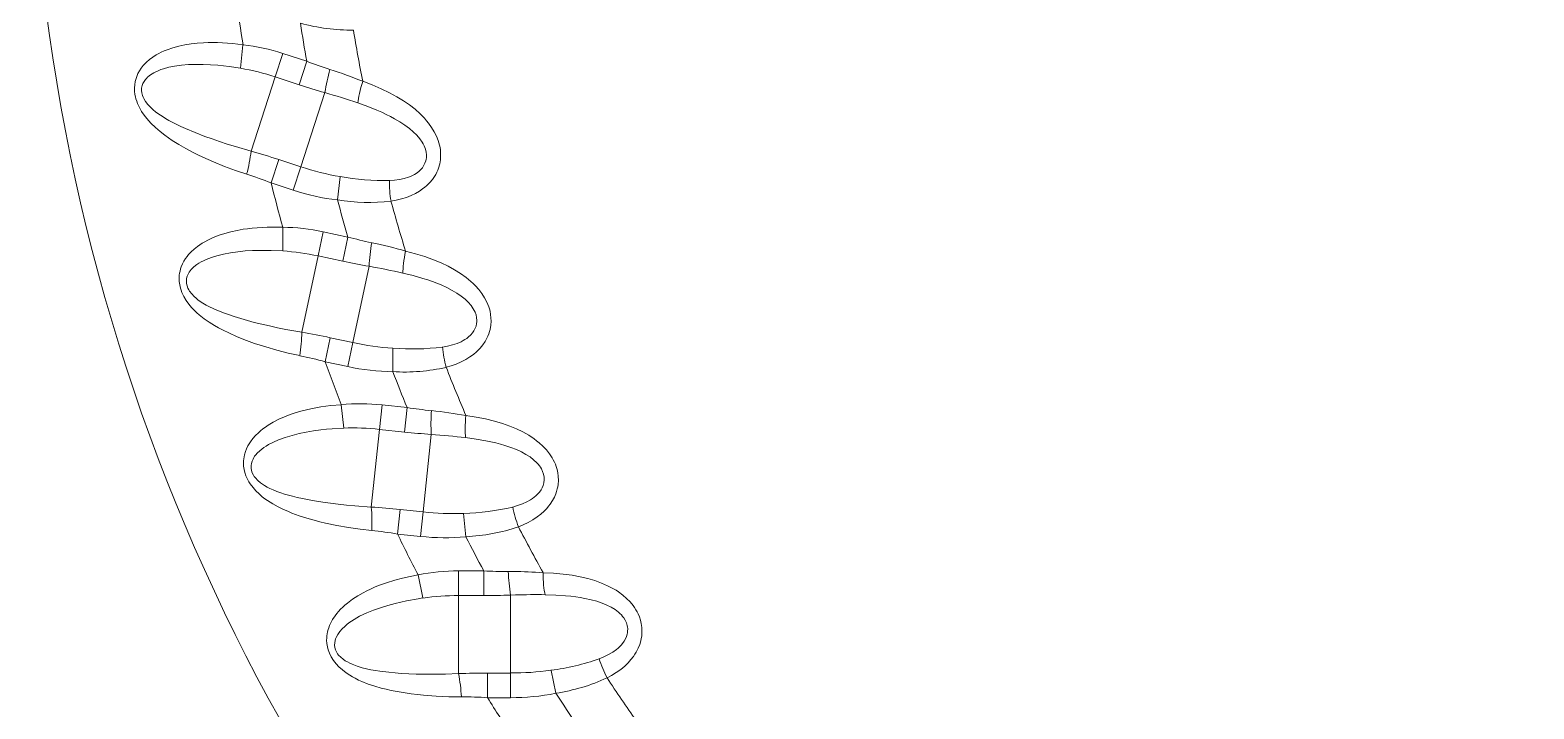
# Model space of a CAD drawing. Extents: x 407 to 920, y -71 to 445.
# Drawn here: x 854.07 to 879.11, y 163.66 to 174.95 of the extents above; entities that cross this region are included whole.
import ezdxf

# ---------------------------------------------------------------- set-up
doc = ezdxf.new("R2010")
doc.units = 0
doc.header["$LTSCALE"] = 7
doc.header["$MEASUREMENT"] = 0
doc.layers.add('8', color=250, linetype='CONTINUOUS', lineweight=15)

msp = doc.modelspace()

# ---------------------------------------------------------------- linework, layer by layer
at = {"layer": '8', "ltscale": 0.009813}
for p, q in [((857.612, 174.708), (857.571, 174.317)), ((858.274, 171.67), (858.274, 171.278)), ((860.527, 165.885), (860.608, 165.501))]:
    msp.add_line(p, q, dxfattribs=at)
at = {"layer": '8', "ltscale": 0.010249}
for p, q in [((858.276, 174.563), (858.149, 174.173)), ((858.674, 174.433), (858.547, 174.043)), ((858.082, 172.408), (858.209, 172.797)), ((858.448, 172.289), (858.574, 172.679)), ((858.949, 171.595), (858.863, 171.194)), ((859.358, 171.508), (859.273, 171.107)), ((858.981, 169.432), (859.066, 169.833)), ((859.357, 169.352), (859.442, 169.753)), ((859.928, 168.714), (859.885, 168.307)), ((860.344, 168.671), (860.301, 168.263)), ((860.186, 166.566), (860.229, 166.974)), ((860.569, 166.526), (860.611, 166.934)), ((861.203, 165.952), (861.203, 165.542)), ((861.621, 165.952), (861.621, 165.542)), ((861.684, 163.842), (861.684, 164.252)), ((862.069, 163.842), (862.069, 164.252))]:
    msp.add_line(p, q, dxfattribs=at)
at = {"layer": '8', "ltscale": 0.010462}
for p, q in [((858.674, 174.433), (858.276, 174.563)), ((858.547, 174.043), (858.149, 174.173)), ((859.358, 171.508), (858.949, 171.595))]:
    msp.add_line(p, q, dxfattribs=at)
at = {"layer": '8', "ltscale": 0.032487}
for p, q in [((857.748, 172.937), (858.149, 174.173)), ((858.593, 169.923), (858.863, 171.194)), ((859.749, 167.014), (859.885, 168.307)), ((861.203, 164.242), (861.203, 165.542))]:
    msp.add_line(p, q, dxfattribs=at)
at = {"layer": '8', "ltscale": 0.032425}
for p, q in [((858.574, 172.679), (858.975, 173.912)), ((859.442, 169.753), (859.712, 171.021)), ((860.611, 166.934), (860.747, 168.224)), ((862.069, 164.252), (862.069, 165.549))]:
    msp.add_line(p, q, dxfattribs=at)
at = {"layer": '8', "ltscale": 0.009608}
for p, q in [((858.209, 172.797), (858.574, 172.679)), ((858.082, 172.408), (858.448, 172.289)), ((859.066, 169.833), (859.442, 169.753)), ((860.186, 166.566), (860.569, 166.526)), ((861.684, 164.252), (862.069, 164.252)), ((861.684, 163.842), (862.069, 163.842))]:
    msp.add_line(p, q, dxfattribs=at)
at = {"layer": '8', "ltscale": 0.009748}
for p, q in [((859.186, 172.126), (859.228, 172.513)), ((860.109, 169.267), (860.11, 169.657)), ((861.325, 166.52), (861.285, 166.908)), ((862.822, 163.915), (862.742, 164.297))]:
    msp.add_line(p, q, dxfattribs=at)
at = {"layer": '8', "ltscale": 0.010461}
for p, q in [((859.273, 171.107), (858.863, 171.194)), ((860.344, 168.671), (859.928, 168.714)), ((860.301, 168.263), (859.885, 168.307)), ((861.621, 165.952), (861.203, 165.952)), ((861.621, 165.542), (861.203, 165.542))]:
    msp.add_line(p, q, dxfattribs=at)
at = {"layer": '8', "ltscale": 0.009607}
for p, q in [((858.981, 169.432), (859.357, 169.352)), ((860.229, 166.974), (860.611, 166.934))]:
    msp.add_line(p, q, dxfattribs=at)
at = {"layer": '8', "ltscale": 0.009814}
msp.add_line((859.249, 168.718), (859.29, 168.328), dxfattribs=at)
at = {"layer": '8', "ltscale": 0.002076}
msp.add_line((862.113, 165.943), (862.03, 165.943), dxfattribs=at)
at = {"layer": '8', "ltscale": 0.00206}
msp.add_line((862.151, 165.552), (862.069, 165.549), dxfattribs=at)
at = {"layer": '8'}
for points in [[(857.674, 172.554), (857.487, 172.617), (857.303, 172.685), (857.123, 172.758), (856.946, 172.836), (856.859, 172.877), (856.772, 172.921), (856.658, 172.981), (856.545, 173.046), (856.435, 173.115), (856.372, 173.157), (856.311, 173.201), (856.231, 173.264), (856.153, 173.331), (856.079, 173.403), (856.043, 173.441), (856.008, 173.482), (855.965, 173.539), (855.924, 173.599), (855.888, 173.663), (855.856, 173.732), (855.842, 173.769), (855.83, 173.807), (855.821, 173.844), (855.813, 173.881), (855.807, 173.936), (855.805, 173.99), (855.809, 174.044), (855.817, 174.096), (855.826, 174.13), (855.836, 174.164), (855.848, 174.196), (855.863, 174.228), (855.888, 174.275), (855.918, 174.32), (855.951, 174.361), (855.977, 174.391), (856.005, 174.418), (856.056, 174.462), (856.11, 174.502), (856.167, 174.538), (856.209, 174.562), (856.252, 174.584), (856.3, 174.605), (856.349, 174.625), (856.446, 174.659), (856.545, 174.686), (856.646, 174.707), (856.748, 174.724), (856.851, 174.736), (856.955, 174.743), (857.03, 174.746), (857.105, 174.747), (857.187, 174.746), (857.27, 174.742), (857.356, 174.737), (857.442, 174.729), (857.612, 174.708)], [(857.748, 172.937), (857.485, 173.013), (857.351, 173.055), (857.22, 173.098), (857.098, 173.14), (856.978, 173.184), (856.814, 173.247), (856.654, 173.314), (856.576, 173.35), (856.499, 173.387), (856.379, 173.45), (856.321, 173.483), (856.264, 173.518), (856.21, 173.555), (856.157, 173.593), (856.119, 173.624), (856.082, 173.657), (856.053, 173.686), (856.026, 173.716), (855.989, 173.763), (855.959, 173.812), (855.947, 173.838), (855.937, 173.864), (855.926, 173.906), (855.921, 173.947), (855.923, 173.988), (855.932, 174.028), (855.945, 174.064), (855.964, 174.098), (855.987, 174.129), (856.004, 174.149), (856.023, 174.168), (856.048, 174.189), (856.074, 174.208), (856.126, 174.24), (856.163, 174.259), (856.201, 174.277), (856.244, 174.294), (856.289, 174.309), (856.378, 174.333), (856.471, 174.352), (856.586, 174.368), (856.704, 174.378), (856.825, 174.382), (856.947, 174.381), (857.07, 174.376), (857.194, 174.366), (857.288, 174.357), (857.382, 174.346), (857.571, 174.317)], [(860.077, 172.106), (860.162, 172.121), (860.25, 172.142), (860.335, 172.169), (860.415, 172.201), (860.487, 172.235), (860.549, 172.272), (860.603, 172.308), (860.639, 172.336), (860.67, 172.363), (860.723, 172.415), (860.766, 172.466), (860.8, 172.515), (860.822, 172.551), (860.84, 172.587), (860.855, 172.622), (860.868, 172.656), (860.888, 172.724), (860.899, 172.791), (860.904, 172.847), (860.904, 172.902), (860.899, 172.957), (860.894, 172.996), (860.886, 173.035), (860.876, 173.074), (860.864, 173.113), (860.834, 173.189), (860.797, 173.262), (860.754, 173.334), (860.703, 173.405), (860.671, 173.444), (860.637, 173.484), (860.562, 173.56), (860.478, 173.635), (860.385, 173.707), (860.284, 173.777), (860.173, 173.844), (860.054, 173.909), (859.915, 173.976), (859.766, 174.04), (859.606, 174.1)], [(860.051, 172.448), (860.135, 172.454), (860.219, 172.466), (860.299, 172.483), (860.368, 172.504), (860.403, 172.518), (860.434, 172.532), (860.467, 172.55), (860.496, 172.567), (860.539, 172.599), (860.573, 172.63), (860.599, 172.661), (860.62, 172.691), (860.632, 172.713), (860.643, 172.735), (860.657, 172.779), (860.663, 172.803), (860.666, 172.828), (860.667, 172.876), (860.662, 172.923), (860.651, 172.969), (860.64, 172.998), (860.628, 173.027), (860.613, 173.057), (860.596, 173.087), (860.556, 173.145), (860.507, 173.202), (860.449, 173.259), (860.384, 173.315), (860.31, 173.37), (860.227, 173.424), (860.135, 173.478), (860.069, 173.513), (859.999, 173.549), (859.923, 173.584), (859.843, 173.619), (859.691, 173.68), (859.525, 173.74)], [(858.56, 169.535), (858.367, 169.578), (858.178, 169.626), (857.991, 169.68), (857.806, 169.739), (857.715, 169.771), (857.625, 169.805), (857.505, 169.853), (857.386, 169.906), (857.269, 169.963), (857.202, 169.998), (857.137, 170.036), (857.05, 170.09), (856.966, 170.148), (856.885, 170.212), (856.845, 170.247), (856.806, 170.284), (856.757, 170.336), (856.71, 170.391), (856.668, 170.451), (856.629, 170.517), (856.611, 170.552), (856.595, 170.588), (856.582, 170.624), (856.571, 170.66), (856.559, 170.713), (856.551, 170.767), (856.549, 170.821), (856.552, 170.874), (856.557, 170.909), (856.564, 170.943), (856.573, 170.977), (856.583, 171.01), (856.604, 171.06), (856.629, 171.107), (856.657, 171.152), (856.681, 171.184), (856.706, 171.215), (856.751, 171.264), (856.801, 171.309), (856.854, 171.351), (856.893, 171.378), (856.933, 171.404), (856.979, 171.431), (857.026, 171.456), (857.118, 171.499), (857.214, 171.537), (857.312, 171.569), (857.412, 171.596), (857.514, 171.618), (857.616, 171.637), (857.69, 171.647), (857.765, 171.656), (857.847, 171.663), (857.929, 171.669), (858.015, 171.672), (858.101, 171.673), (858.274, 171.67)], [(858.593, 169.923), (858.324, 169.971), (858.187, 169.999), (858.051, 170.028), (857.926, 170.057), (857.801, 170.088), (857.632, 170.134), (857.466, 170.184), (857.385, 170.211), (857.304, 170.24), (857.178, 170.29), (857.117, 170.317), (857.057, 170.346), (856.999, 170.377), (856.943, 170.41), (856.901, 170.436), (856.862, 170.465), (856.83, 170.491), (856.799, 170.518), (856.758, 170.561), (856.723, 170.607), (856.708, 170.631), (856.695, 170.656), (856.68, 170.696), (856.671, 170.737), (856.669, 170.778), (856.673, 170.819), (856.683, 170.856), (856.698, 170.891), (856.717, 170.925), (856.733, 170.946), (856.75, 170.967), (856.772, 170.991), (856.796, 171.013), (856.844, 171.05), (856.879, 171.073), (856.915, 171.094), (856.956, 171.115), (856.999, 171.135), (857.085, 171.169), (857.175, 171.197), (857.288, 171.225), (857.405, 171.247), (857.524, 171.264), (857.646, 171.276), (857.769, 171.283), (857.894, 171.287), (857.988, 171.287), (858.083, 171.286), (858.274, 171.278)], [(860.996, 169.34), (861.08, 169.364), (861.164, 169.394), (861.247, 169.43), (861.323, 169.47), (861.39, 169.512), (861.449, 169.554), (861.499, 169.596), (861.531, 169.627), (861.56, 169.658), (861.607, 169.715), (861.644, 169.77), (861.673, 169.823), (861.69, 169.861), (861.705, 169.898), (861.717, 169.934), (861.726, 169.97), (861.738, 170.039), (861.743, 170.107), (861.742, 170.164), (861.736, 170.219), (861.726, 170.272), (861.716, 170.311), (861.704, 170.349), (861.69, 170.387), (861.674, 170.424), (861.636, 170.496), (861.592, 170.566), (861.541, 170.633), (861.484, 170.697), (861.448, 170.733), (861.409, 170.769), (861.327, 170.837), (861.235, 170.902), (861.136, 170.964), (861.027, 171.023), (860.911, 171.079), (860.785, 171.131), (860.64, 171.183), (860.486, 171.231), (860.32, 171.274)], [(860.935, 169.678), (861.018, 169.693), (861.101, 169.713), (861.178, 169.738), (861.244, 169.767), (861.278, 169.784), (861.307, 169.801), (861.338, 169.822), (861.365, 169.843), (861.404, 169.879), (861.435, 169.913), (861.458, 169.947), (861.475, 169.979), (861.485, 170.002), (861.493, 170.025), (861.503, 170.07), (861.506, 170.095), (861.507, 170.12), (861.503, 170.168), (861.493, 170.214), (861.477, 170.258), (861.464, 170.286), (861.448, 170.314), (861.43, 170.342), (861.41, 170.37), (861.364, 170.424), (861.31, 170.476), (861.246, 170.526), (861.176, 170.575), (861.096, 170.621), (861.008, 170.667), (860.911, 170.711), (860.841, 170.739), (860.768, 170.767), (860.689, 170.794), (860.606, 170.821), (860.448, 170.866), (860.276, 170.908)], [(859.757, 166.625), (859.561, 166.647), (859.367, 166.675), (859.175, 166.709), (858.986, 166.749), (858.892, 166.771), (858.798, 166.796), (858.674, 166.831), (858.55, 166.871), (858.428, 166.915), (858.358, 166.944), (858.289, 166.974), (858.197, 167.019), (858.107, 167.068), (858.02, 167.123), (857.977, 167.154), (857.934, 167.186), (857.88, 167.232), (857.828, 167.283), (857.779, 167.338), (857.733, 167.399), (857.712, 167.432), (857.692, 167.467), (857.676, 167.501), (857.661, 167.536), (857.643, 167.588), (857.63, 167.64), (857.623, 167.694), (857.62, 167.747), (857.621, 167.782), (857.624, 167.817), (857.629, 167.851), (857.637, 167.885), (857.652, 167.937), (857.672, 167.986), (857.695, 168.034), (857.715, 168.068), (857.737, 168.101), (857.777, 168.155), (857.822, 168.205), (857.87, 168.252), (857.906, 168.284), (857.943, 168.314), (857.986, 168.345), (858.03, 168.375), (858.117, 168.428), (858.209, 168.475), (858.303, 168.517), (858.4, 168.554), (858.498, 168.587), (858.598, 168.616), (858.671, 168.635), (858.744, 168.651), (858.825, 168.667), (858.906, 168.681), (858.992, 168.693), (859.077, 168.704), (859.249, 168.718)], [(859.749, 167.014), (859.476, 167.034), (859.337, 167.047), (859.199, 167.062), (859.071, 167.078), (858.944, 167.096), (858.772, 167.123), (858.601, 167.156), (858.517, 167.174), (858.434, 167.195), (858.304, 167.231), (858.24, 167.252), (858.177, 167.274), (858.116, 167.299), (858.057, 167.326), (858.013, 167.348), (857.97, 167.372), (857.936, 167.395), (857.903, 167.418), (857.858, 167.457), (857.818, 167.499), (857.8, 167.521), (857.785, 167.545), (857.766, 167.583), (857.753, 167.623), (857.746, 167.663), (857.746, 167.704), (857.752, 167.742), (857.763, 167.779), (857.779, 167.814), (857.792, 167.837), (857.806, 167.86), (857.826, 167.886), (857.848, 167.91), (857.892, 167.952), (857.924, 167.978), (857.958, 168.003), (857.997, 168.029), (858.037, 168.053), (858.119, 168.095), (858.206, 168.133), (858.315, 168.173), (858.429, 168.207), (858.546, 168.236), (858.665, 168.261), (858.787, 168.281), (858.911, 168.298), (859.004, 168.308), (859.099, 168.316), (859.29, 168.328)], [(862.2, 166.686), (862.281, 166.718), (862.361, 166.757), (862.439, 166.801), (862.511, 166.849), (862.574, 166.898), (862.628, 166.946), (862.673, 166.993), (862.702, 167.027), (862.727, 167.06), (862.768, 167.123), (862.799, 167.181), (862.822, 167.237), (862.836, 167.276), (862.846, 167.315), (862.854, 167.352), (862.86, 167.388), (862.865, 167.459), (862.862, 167.526), (862.855, 167.583), (862.843, 167.637), (862.828, 167.689), (862.814, 167.726), (862.798, 167.762), (862.78, 167.799), (862.76, 167.835), (862.716, 167.902), (862.665, 167.967), (862.607, 168.028), (862.543, 168.086), (862.503, 168.119), (862.462, 168.15), (862.372, 168.209), (862.275, 168.264), (862.169, 168.316), (862.055, 168.363), (861.933, 168.406), (861.803, 168.445), (861.653, 168.481), (861.494, 168.513), (861.325, 168.538)], [(862.104, 167.015), (862.185, 167.038), (862.265, 167.067), (862.339, 167.101), (862.402, 167.136), (862.433, 167.157), (862.461, 167.177), (862.49, 167.201), (862.514, 167.224), (862.549, 167.264), (862.576, 167.302), (862.596, 167.337), (862.61, 167.371), (862.617, 167.395), (862.623, 167.419), (862.628, 167.465), (862.628, 167.49), (862.626, 167.514), (862.617, 167.562), (862.602, 167.606), (862.582, 167.649), (862.566, 167.676), (862.548, 167.702), (862.527, 167.728), (862.504, 167.753), (862.453, 167.802), (862.393, 167.848), (862.325, 167.891), (862.249, 167.932), (862.166, 167.97), (862.073, 168.006), (861.972, 168.04), (861.9, 168.061), (861.824, 168.081), (861.742, 168.099), (861.657, 168.117), (861.495, 168.146), (861.32, 168.17)], [(859.21, 164.357), (859.163, 164.407), (859.121, 164.462), (859.083, 164.521), (859.052, 164.584), (859.032, 164.636), (859.018, 164.69), (859.009, 164.744), (859.005, 164.799), (859.006, 164.834), (859.009, 164.87), (859.014, 164.905), (859.021, 164.939), (859.03, 164.974), (859.04, 165.007), (859.054, 165.043), (859.07, 165.078), (859.105, 165.142), (859.145, 165.203), (859.174, 165.241), (859.205, 165.277), (859.238, 165.313), (859.273, 165.348), (859.311, 165.383), (859.351, 165.416), (859.434, 165.479), (859.522, 165.536), (859.613, 165.589), (859.674, 165.62), (859.736, 165.65), (859.802, 165.679), (859.87, 165.707), (860.003, 165.755), (860.14, 165.798), (860.268, 165.831), (860.397, 165.86), (860.527, 165.885)], [(863.675, 164.171), (863.752, 164.213), (863.829, 164.26), (863.902, 164.313), (863.969, 164.368), (864.026, 164.423), (864.074, 164.477), (864.114, 164.528), (864.139, 164.565), (864.161, 164.601), (864.194, 164.667), (864.219, 164.729), (864.236, 164.786), (864.246, 164.827), (864.252, 164.866), (864.256, 164.904), (864.257, 164.941), (864.255, 165.012), (864.245, 165.079), (864.232, 165.134), (864.214, 165.186), (864.193, 165.237), (864.176, 165.272), (864.156, 165.306), (864.134, 165.341), (864.111, 165.374), (864.059, 165.437), (864.001, 165.495), (863.938, 165.55), (863.868, 165.601), (863.825, 165.629), (863.78, 165.656), (863.685, 165.705), (863.582, 165.75), (863.471, 165.79), (863.353, 165.825), (863.227, 165.855), (863.093, 165.88), (862.942, 165.9), (862.781, 165.915), (862.611, 165.922)], [(863.545, 164.489), (863.623, 164.521), (863.701, 164.559), (863.771, 164.6), (863.83, 164.642), (863.859, 164.666), (863.884, 164.689), (863.91, 164.715), (863.932, 164.741), (863.962, 164.784), (863.985, 164.824), (864, 164.862), (864.011, 164.897), (864.016, 164.922), (864.018, 164.946), (864.019, 164.992), (864.016, 165.017), (864.012, 165.041), (863.998, 165.087), (863.978, 165.13), (863.953, 165.17), (863.934, 165.195), (863.914, 165.219), (863.89, 165.243), (863.864, 165.266), (863.808, 165.309), (863.744, 165.348), (863.671, 165.384), (863.592, 165.417), (863.505, 165.446), (863.409, 165.472), (863.304, 165.495), (863.23, 165.508), (863.153, 165.52), (863.07, 165.53), (862.983, 165.539), (862.82, 165.55), (862.644, 165.556)], [(859.28, 164.481), (859.239, 164.515), (859.204, 164.552), (859.188, 164.573), (859.174, 164.595), (859.163, 164.617), (859.153, 164.639), (859.143, 164.678), (859.138, 164.717), (859.14, 164.757), (859.147, 164.795), (859.155, 164.821), (859.165, 164.845), (859.19, 164.893), (859.223, 164.941), (859.263, 164.987), (859.307, 165.029), (859.341, 165.058), (859.376, 165.085), (859.418, 165.114), (859.462, 165.143), (859.508, 165.17), (859.555, 165.196), (859.613, 165.225), (859.673, 165.252), (859.786, 165.298), (859.903, 165.34), (860.023, 165.377), (860.146, 165.41), (860.239, 165.432), (860.334, 165.452), (860.527, 165.488), (860.608, 165.501)], [(859.21, 164.357), (859.268, 164.305), (859.329, 164.258), (859.393, 164.215), (859.438, 164.188), (859.483, 164.164), (859.538, 164.136), (859.593, 164.111), (859.699, 164.069), (859.807, 164.033), (859.915, 164.002), (859.997, 163.981), (860.079, 163.962), (860.245, 163.931), (860.412, 163.906), (860.516, 163.893), (860.62, 163.883), (860.829, 163.867), (861.04, 163.858), (861.251, 163.855)], [(859.28, 164.481), (859.314, 164.457), (859.35, 164.436), (859.389, 164.416), (859.43, 164.397), (859.512, 164.366), (859.597, 164.34), (859.669, 164.322), (859.743, 164.307), (859.817, 164.293), (859.892, 164.282), (860.042, 164.264), (860.144, 164.254), (860.248, 164.247), (860.373, 164.24), (860.499, 164.235), (860.738, 164.232), (860.984, 164.235), (861.203, 164.242)]]:
    msp.add_lwpolyline(points, dxfattribs=at)
msp.add_circle((886.923, 179.497), 32.857, dxfattribs=at)
for centre, radius, start, end in [((886.923, 179.497), 29.699, 187.8095, 189.279), ((859.414, 178.126), 3.174, 254.5537, 270.6788), ((886.923, 179.497), 28.699, 188.8826, 190.1616), ((886.923, 179.497), 27.845, 189.3924, 191.1758), ((857.243, 171.441), 3.288, 71.6871, 83.5446), ((856.874, 170.32), 4.058, 71.69, 80.1073), ((861.232, 181.131), 7.17, 249.0996, 252.3659), ((862.86, 173.256), 3.94, 164.6545, 170.4068), ((856.93, 167.597), 7.032, 67.63, 72.3679), ((862.7, 186.823), 13.438, 252.0001, 253.9088), ((855.907, 163.134), 11.206, 71.169, 74.1122), ((854.669, 173.339), 3.105, 345.3618, 352.559), ((854.612, 161.731), 11.636, 71.9922, 74.3649), ((860.066, 177.181), 4.742, 251.6754, 259.8307), ((855.89, 166.945), 5.886, 68.1384, 72.3597), ((886.923, 179.497), 29.699, 193.8095, 195.279), ((859.961, 176.469), 4.022, 259.5098, 271.2913), ((861.96, 172.421), 1.909, 179.1898, 189.5116), ((859.619, 175.819), 3.719, 251.6504, 263.328), ((886.923, 179.497), 28.699, 194.8826, 196.1616), ((859.708, 175.258), 3.174, 260.5537, 276.6788), ((886.923, 179.497), 27.845, 195.3924, 197.1758), ((858.247, 168.383), 3.288, 77.687, 89.5447), ((861.201, 178.437), 7.17, 255.0996, 258.366), ((863.644, 170.775), 3.94, 170.6545, 176.4068), ((858.338, 164.527), 7.032, 73.63, 78.3679), ((857.998, 167.229), 4.058, 77.6899, 86.1073), ((862.067, 184.251), 13.438, 258.0001, 259.9088), ((857.788, 159.982), 11.206, 77.169, 80.1122), ((855.489, 170.001), 3.105, 351.3618, 358.559), ((856.645, 158.45), 11.637, 77.9924, 80.3648), ((860.455, 174.386), 4.742, 257.6754, 265.8307), ((860.425, 173.668), 4.023, 265.5024, 277.2806), ((862.836, 169.851), 1.909, 185.1898, 195.5116), ((857.372, 163.769), 5.886, 74.1384, 78.3597), ((886.923, 179.497), 29.699, 199.8095, 201.279), ((860.153, 172.985), 3.719, 257.6504, 269.3281), ((860.3, 172.436), 3.174, 266.5537, 282.6788), ((886.923, 179.497), 27.845, 201.3924, 203.1758), ((886.923, 179.497), 28.699, 200.8826, 202.1616), ((859.566, 165.446), 3.288, 83.6869, 95.5448), ((861.453, 175.754), 7.17, 261.0996, 264.366), ((864.683, 168.389), 3.94, 176.6545, 182.4068), ((860.059, 161.621), 7.032, 79.63, 84.3679), ((859.439, 164.273), 4.058, 83.6899, 92.1074), ((861.706, 181.627), 13.438, 264.0001, 265.9088), ((859.987, 157.043), 11.206, 83.169, 86.1122), ((859.011, 155.402), 11.636, 83.9922, 86.3649), ((856.654, 166.768), 3.105, 357.3618, 4.559), ((861.134, 171.648), 4.742, 263.6754, 271.8307), ((861.18, 170.93), 4.023, 271.5024, 283.2806), ((863.977, 167.386), 1.909, 191.1898, 201.5116), ((859.178, 160.767), 5.886, 80.1384, 84.3597), ((886.923, 179.497), 29.699, 205.8095, 207.279), ((861.184, 169.692), 3.174, 272.5537, 288.6788), ((886.923, 179.497), 27.845, 207.3924, 209.1758), ((860.98, 170.222), 3.719, 263.6503, 275.3281), ((886.923, 179.497), 28.699, 206.8826, 208.1616), ((861.185, 162.664), 3.288, 89.6867, 101.545), ((861.984, 173.112), 7.17, 267.0997, 270.3659), ((865.966, 166.125), 3.94, 182.6545, 188.4068), ((862.076, 158.936), 7.006, 85.6242, 89.7002), ((861.621, 178.98), 13.438, 270.0002, 271.9088), ((862.482, 154.404), 11.153, 89.1643, 91.6981), ((861.181, 161.483), 4.058, 89.6899, 98.1074), ((862.096, 168.995), 4.742, 269.6754, 277.8307), ((862.216, 168.286), 4.023, 277.5024, 289.2806), ((865.368, 165.054), 1.909, 197.1898, 207.5116), ((861.683, 152.616), 11.636, 89.9922, 92.3649), ((858.15, 163.673), 3.105, 3.3618, 10.559), ((862.35, 167.055), 3.174, 278.5537, 294.6788), ((886.923, 179.497), 27.845, 213.3924, 215.1758), ((861.288, 157.969), 5.886, 86.1384, 90.3597), ((886.923, 179.497), 29.699, 211.8095, 213.2789), ((862.091, 167.561), 3.719, 269.6503, 281.3281), ((886.923, 179.497), 28.699, 212.8826, 214.1615)]:
    msp.add_arc(centre, radius, start, end, dxfattribs=at)
at = {"layer": '8', "extrusion": (0, 0, -1)}
for centre, major_axis in [((859.711, 174.12), (-0.165, -0.472)), ((860.422, 171.305), (-0.115, -0.487)), ((861.423, 168.58), (-0.063, -0.496)), ((862.704, 165.974), (-0.011, -0.5))]:
    msp.add_ellipse(centre, major_axis=major_axis, ratio=0.185152, start_param=0.573427, end_param=1.462322, dxfattribs=at)

doc.saveas('drawing.dxf')
